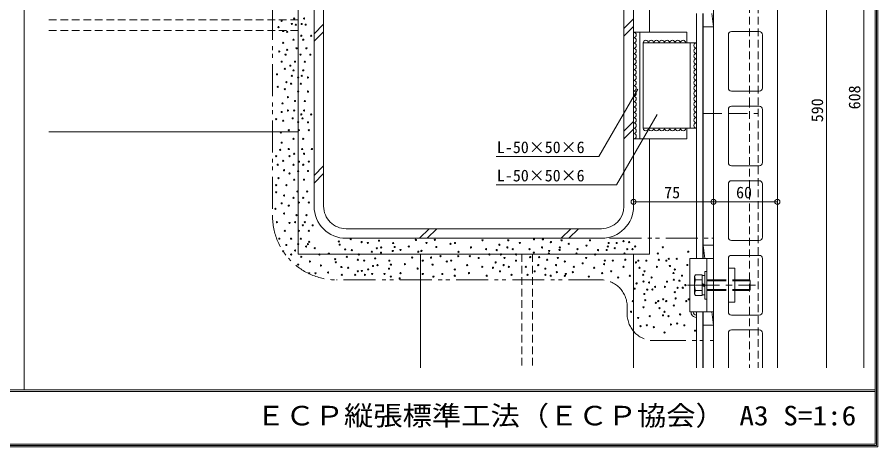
# Model space of a CAD drawing. Units: millimetres at full size, sheet at 1:6; details may follow other scales. Extents: x -1215 to 1203, y -852 to 852.
# Drawn here: x 395 to 1203, y -852 to -449 of the extents above; entities that cross this region are included whole.
import ezdxf
from ezdxf.enums import TextEntityAlignment as Align

# ---------------------------------------------------------------- set-up
doc = ezdxf.new("R2010")
doc.units = ezdxf.units.MM
doc.header["$LTSCALE"] = 6
doc.header["$PDMODE"] = 32
doc.header["$PDSIZE"] = 4.8
for name, pattern in [('CHAIN1', [8, 5, -1, 1, -1]), ('DASHED1', [1.8, 1.2, -0.6]), ('DASHED3', [4, 3, -1]), ('DOUBLE_CHAIN1', [8.8, 5, -1, 0.6, -0.6, 0.6, -1])]:
    doc.linetypes.add(name, pattern=pattern)
for name, color, linetype, lineweight in [('0-0_WAKU', 7, 'Continuous', 5), ('0-1_AL', 5, 'Continuous', 5), ('0-2_SUNPO', 7, 'Continuous', 5), ('0-3_STEEL', 6, 'Continuous', 5), ('0-4_KANAMONO', 6, 'Continuous', 5), ('0-5_FUKUSIZA', 3, 'Continuous', 5), ('0-6_HIFUKU', 4, 'Continuous', 5), ('0-7_KUTAI', 4, 'Continuous', 5)]:
    doc.layers.add(name, color=color, linetype=linetype, lineweight=lineweight)
doc.styles.add('ＭＳ ゴシック', font='')
doc.styles.get('ＭＳ ゴシック').set_extended_font_data('MS Gothic')

msp = doc.modelspace()

# ---------------------------------------------------------------- linework, layer by layer
at = {"layer": '0-0_WAKU'}
for p, q in [((401.981, 850), (401.981, -799)), ((1200.981, 850), (1200.981, -850)), ((1202.188, 851.207), (1202.188, -851.207)), ((1203.395, 852.414), (1203.395, -852.414)), ((-1213.019, -799), (1200.981, -799)), ((-1213.019, -800.7), (1200.981, -800.7)), ((-1215.433, -852.414), (1203.395, -852.414)), ((1202.188, -851.207), (-1214.226, -851.207)), ((1200.981, -850), (-1213.019, -850))]:
    msp.add_line(p, q, dxfattribs=at)
at = {"layer": '0-1_AL'}
for p, q in [((1109.079, -241.919), (1109.079, -778.369)), ((1049.079, -292.798), (1049.079, -778.369)), ((1063.079, -465.798), (1063.079, -515.798)), ((1092.079, -462.798), (1066.079, -462.798)), ((1095.079, -465.798), (1095.079, -515.798)), ((1092.079, -518.798), (1066.079, -518.798)), ((1092.079, -532.798), (1066.079, -532.798)), ((1063.079, -535.798), (1063.079, -585.798)), ((1095.079, -535.798), (1095.079, -585.798)), ((1092.079, -588.797), (1066.079, -588.797)), ((1063.079, -605.798), (1063.079, -655.798)), ((1092.079, -602.798), (1066.079, -602.798)), ((1095.079, -605.798), (1095.079, -655.798)), ((1092.079, -658.798), (1066.079, -658.798)), ((1063.079, -675.798), (1063.079, -725.798)), ((1092.079, -672.798), (1066.079, -672.798)), ((1095.079, -675.798), (1095.079, -725.798)), ((1092.079, -728.798), (1066.079, -728.798)), ((1092.079, -742.798), (1066.079, -742.798)), ((1063.079, -745.798), (1063.079, -778.369)), ((1095.079, -745.798), (1095.079, -778.369))]:
    msp.add_line(p, q, dxfattribs=at)
for centre, start, end in [((1066.079, -465.798), 89.99994, 179.99994), ((1092.079, -465.798), 359.99997, 89.99997), ((1066.079, -515.798), 179.99994, 269.99994), ((1092.079, -515.798), 269.99992, 359.99997), ((1066.079, -535.798), 89.99994, 179.99994), ((1092.079, -535.798), 359.99997, 89.99997), ((1066.079, -585.798), 179.99994, 269.99994), ((1092.079, -585.798), 269.99992, 359.99997), ((1066.079, -605.798), 89.99994, 179.99994), ((1092.079, -605.798), 359.99997, 89.99997), ((1066.079, -655.798), 179.99994, 269.99994), ((1092.079, -655.798), 269.99992, 359.99997), ((1066.079, -675.798), 89.99994, 179.99994), ((1092.079, -675.798), 359.99997, 89.99997), ((1066.079, -725.798), 179.99994, 269.99994), ((1092.079, -725.798), 269.99992, 359.99997), ((1066.079, -745.798), 89.99994, 179.99994), ((1092.079, -745.798), 359.99997, 89.99997)]:
    msp.add_arc(centre, 3, start, end, dxfattribs=at)
at = {"layer": '0-2_SUNPO'}
for p, q in [((1190.308, -778.369), (1190.308, -221.798)), ((1155.308, -778.369), (1155.308, -239.798)), ((978.084, -516.789), (941.499, -580.157)), ((996.11, -540.583), (957.931, -606.71)), ((941.499, -580.157), (845.134, -580.157)), ((957.931, -606.71), (845.134, -606.71)), ((974.08, -622.6), (1049.079, -622.6)), ((1049.079, -622.6), (1109.079, -622.6))]:
    msp.add_line(p, q, dxfattribs=at)
for p in [(974.08, -622.6), (1049.079, -622.6), (1109.079, -622.6)]:
    msp.add_point(p, dxfattribs=at)
at = {"layer": '0-3_STEEL', "linetype": 'DASHED1'}
for p, q in [((1083.08, -297.797), (1083.08, -526.798)), ((1083.08, -526.798), (1083.08, -778.369))]:
    msp.add_line(p, q, dxfattribs=at)
at = {"layer": '0-3_STEEL'}
for p, q in [((1033.079, -445.79), (1033.079, -675.798)), ((1033.079, -725.799), (1033.079, -778.369)), ((1039.079, -725.799), (1039.079, -778.369))]:
    msp.add_line(p, q, dxfattribs=at)
at = {"layer": '0-4_KANAMONO', "linetype": 'DASHED1'}
msp.add_line((1091.078, -254.648), (1091.078, -778.369), dxfattribs=at)
at = {"layer": '0-4_KANAMONO'}
for p, q in [((1039.078, -675.798), (1039.078, -445.79)), ((1039.478, -675.798), (1039.478, -445.79)), ((1026.925, -725.799), (1026.925, -675.798)), ((1026.925, -675.798), (1049.077, -675.798)), ((1042.927, -725.799), (1042.927, -675.798)), ((1049.077, -725.799), (1049.077, -675.798)), ((1063.078, -684.797), (1069.078, -684.797)), ((1063.078, -716.797), (1063.078, -684.797)), ((1069.078, -716.797), (1069.078, -684.797)), ((1031.425, -692.547), (1032.328, -690.981)), ((1031.425, -692.547), (1031.425, -709.047)), ((1032.25, -695.892), (1031.425, -692.547)), ((1032.331, -690.984), (1038.427, -690.984)), ((1038.427, -690.984), (1038.427, -710.613)), ((1038.427, -691.599), (1040.926, -691.599)), ((1040.926, -687.797), (1040.926, -713.797)), ((1040.926, -687.797), (1042.927, -687.797)), ((1042.927, -690.297), (1042.927, -711.297)), ((1032.253, -695.892), (1038.427, -695.892)), ((1038.427, -699.354), (1040.926, -700.797)), ((1038.427, -700.797), (1040.926, -702.24)), ((1069.078, -695.799), (1082.848, -695.799)), ((1069.078, -696.798), (1083.427, -696.798)), ((1083.427, -696.798), (1082.848, -695.799)), ((1032.253, -705.705), (1038.427, -705.705)), ((1032.331, -710.613), (1038.427, -710.613)), ((1038.427, -709.998), (1040.926, -709.998)), ((1069.078, -704.799), (1083.427, -704.799)), ((1069.078, -705.798), (1082.848, -705.798)), ((1040.926, -713.797), (1042.927, -713.797)), ((1063.078, -716.797), (1069.078, -716.797)), ((1026.925, -725.799), (1049.077, -725.799)), ((1039.078, -778.369), (1039.078, -725.799)), ((1039.478, -778.369), (1039.478, -725.799))]:
    msp.add_line(p, q, dxfattribs=at)
at = {"layer": '0-4_KANAMONO', "linetype": 'DASHED3'}
for p, q in [((1039.078, -539.796), (1091.078, -539.799)), ((1042.927, -695.796), (1069.078, -695.796)), ((1042.927, -696.798), (1069.078, -696.798)), ((1042.927, -704.796), (1069.078, -704.796)), ((1042.927, -705.798), (1069.078, -705.798))]:
    msp.add_line(p, q, dxfattribs=at)
at = {"layer": '0-4_KANAMONO', "color": 7, "linetype": 'CHAIN1'}
msp.add_line((1024.724, -700.798), (1088.483, -700.798), dxfattribs=at)
at = {"layer": '0-4_KANAMONO'}
for points in [[(1083.427, -696.798), (1083.427, -704.799), (1082.848, -705.798)], [(1032.25, -705.705), (1031.425, -709.047), (1032.328, -710.613)]]:
    msp.add_lwpolyline(points, dxfattribs=at)
msp.add_arc((1046.425, -700.797), 15, 160.90317, 199.09695, dxfattribs=at)
at = {"layer": '0-5_FUKUSIZA'}
for points in [[(1039.48, -458.292), (1049.08, -458.292), (1047.48, -445.792)], [(1041.08, -675.796), (1039.48, -663.296), (1049.079, -663.296)], [(1039.48, -738.297), (1049.08, -738.297), (1047.48, -725.797)]]:
    msp.add_lwpolyline(points, dxfattribs=at)
for centre, radius, start, end in [((974.08, -466.007), 2.5, 270, 90), ((974.08, -471.007), 2.5, 270, 90), ((974.08, -476.007), 2.5, 270, 90), ((985.58, -473.507), 2.5, 0, 179.99998), ((990.58, -473.507), 2.5, 0, 179.99998), ((995.58, -473.507), 2.5, 0, 179.99998), ((1000.58, -473.507), 2.5, 0, 179.99998), ((1005.58, -473.507), 2.5, 0, 179.99998), ((1010.58, -473.507), 2.5, 0, 179.99998), ((1015.58, -473.507), 2.5, 0, 179.99998), ((1020.58, -473.507), 2.5, 0, 179.99998), ((1033.08, -476.007), 2.5, 89.99998, 269.99998), ((974.08, -481.007), 2.5, 270, 90), ((974.08, -486.007), 2.5, 270, 90), ((1033.08, -481.007), 2.5, 89.99998, 269.99998), ((1033.08, -486.007), 2.5, 89.99998, 269.99998), ((974.08, -491.007), 2.5, 270, 90), ((1033.08, -491.007), 2.5, 89.99998, 269.99998), ((974.08, -496.007), 2.5, 270, 90), ((974.08, -501.007), 2.5, 270, 90), ((1033.08, -496.007), 2.5, 89.99998, 269.99998), ((1033.08, -501.007), 2.5, 89.99998, 269.99998), ((974.08, -506.007), 2.5, 270, 90), ((974.08, -511.007), 2.5, 270, 90), ((1033.08, -506.007), 2.5, 89.99998, 269.99998), ((1033.08, -511.007), 2.5, 89.99998, 269.99998), ((974.08, -516.007), 2.5, 270, 90), ((1033.08, -516.007), 2.5, 89.99998, 269.99998), ((974.08, -521.007), 2.5, 270, 90), ((974.08, -526.007), 2.5, 270, 90), ((1033.08, -521.007), 2.5, 89.99998, 269.99998), ((1033.08, -526.007), 2.5, 89.99998, 269.99998), ((974.08, -531.007), 2.5, 270, 90), ((1033.08, -531.007), 2.5, 89.99998, 269.99998), ((974.08, -536.007), 2.5, 270, 90), ((974.08, -541.007), 2.5, 270, 90), ((1033.08, -536.007), 2.5, 89.99998, 269.99998), ((1033.08, -541.007), 2.5, 89.99998, 269.99998), ((974.08, -546.007), 2.5, 270, 90), ((974.08, -551.007), 2.5, 270, 90), ((1033.08, -546.007), 2.5, 89.99998, 269.99998), ((1033.08, -551.007), 2.5, 89.99998, 269.99998), ((974.08, -556.007), 2.5, 270, 90), ((985.58, -553.507), 2.5, 179.99998, 359.99998), ((990.58, -553.507), 2.5, 179.99998, 359.99998), ((995.58, -553.507), 2.5, 179.99998, 359.99998), ((1000.58, -553.507), 2.5, 179.99998, 359.99998), ((1005.58, -553.507), 2.5, 179.99998, 359.99998), ((1010.58, -553.507), 2.5, 179.99998, 359.99998), ((1015.58, -553.507), 2.5, 179.99998, 359.99998), ((1020.58, -553.507), 2.5, 179.99998, 359.99998), ((974.08, -561.007), 2.5, 270, 90), ((1033.092, -725.811), 5.154, 179.76944, 269.76945), ((1033.092, -725.811), 3, 179.76944, 269.76945)]:
    msp.add_arc(centre, radius, start, end, dxfattribs=at)
at = {"layer": '0-6_HIFUKU', "linetype": 'DOUBLE_CHAIN1'}
for p, q in [((635.084, -387.798), (635.084, -635.798)), ((951.58, -656.797), (1049.079, -656.797)), ((943.08, -695.798), (695.084, -695.798)), ((968.08, -720.798), (968.08, -727.797)), ((993.08, -752.797), (1049.079, -752.797))]:
    msp.add_line(p, q, dxfattribs=at)
at = {"layer": '0-6_HIFUKU'}
for centre in [(643.654, -452.718), (655.464, -450.503), (664.679, -450.503), (640.702, -458.623), (653.25, -455.67), (656.941, -456.408), (662.464, -455.67), (666.155, -456.408), (645.131, -462.313), (648.821, -463.051), (662.107, -466.742), (671.322, -466.742), (645.131, -473.385), (654.726, -470.432), (663.941, -470.432), (641.44, -481.504), (647.345, -484.457), (648.821, -480.028), (657.679, -478.552), (661.369, -484.457), (666.893, -478.552), (670.584, -484.457), (643.654, -491.1), (656.203, -491.1), (665.417, -491.1), (646.607, -497.743), (651.774, -494.79), (654.726, -499.219), (663.941, -499.219), (639.226, -502.91), (653.25, -504.386), (659.155, -505.862), (662.464, -504.386), (668.369, -505.862), (639.964, -514.72), (646.607, -516.934), (648.083, -510.291), (652.512, -511.767), (661.726, -511.767), (649.559, -524.315), (659.155, -519.149), (668.369, -519.149), (644.393, -530.22), (656.203, -528.006), (665.417, -528.006), (643.654, -538.34), (649.559, -536.863), (655.464, -536.863), (662.107, -540.554), (664.679, -536.863), (671.322, -540.554), (638.488, -544.983), (645.131, -546.459), (653.988, -544.245), (659.155, -547.935), (663.203, -544.245), (668.369, -547.935), (642.916, -557.531), (650.298, -555.316), (659.893, -555.316), (669.107, -555.316), (654.726, -563.436), (663.941, -563.436), (642.178, -573.77), (643.654, -567.126), (650.298, -573.031), (662.846, -573.031), (672.06, -573.031), (638.488, -579.675), (651.036, -579.674), (655.464, -577.46), (664.679, -577.46), (639.964, -587.794), (645.131, -584.103), (654.726, -587.794), (659.893, -584.841), (663.941, -587.794), (669.107, -584.841), (645.869, -592.961), (651.036, -595.913), (659.155, -593.699), (668.369, -593.699), (640.702, -600.342), (655.464, -601.818), (664.679, -601.818), (638.488, -606.985), (638.488, -613.628), (648.083, -606.985), (658.417, -612.89), (667.631, -612.89), (645.869, -616.581), (654.726, -618.795), (663.941, -618.795), (637.749, -629.129), (643.654, -623.962), (650.298, -626.176), (659.893, -623.224), (669.107, -623.224), (645.869, -633.557), (657.679, -635.034), (666.893, -635.034), (639.226, -641.677), (651.036, -642.415), (656.203, -641.677), (663.584, -644.629), (665.417, -641.677), (672.798, -644.629), (646.607, -649.796), (659.893, -649.796), (669.107, -649.796), (641.44, -657.177), (648.083, -663.082), (652.512, -657.177), (659.155, -662.344), (661.726, -657.177), (668.369, -662.344), (669.489, -660.13), (697.386, -659.786), (698.125, -662.739), (708.458, -657.572), (718.772, -660.332), (724.612, -661.167), (735.031, -659.048), (748.317, -661.263), (769.722, -658.31), (779.674, -661.167), (787.437, -658.31), (802.2, -662.001), (806.371, -661.167), (832.234, -658.664), (848.085, -662.835), (856.428, -658.664), (867.273, -661.167), (880.622, -657.829), (888.965, -657.829), (896.473, -660.332), (906.484, -658.664), (913.159, -662.001), (933.182, -658.664), (950.701, -661.167), (958.21, -661.167), (964.681, -659.394), (969.89, -660.332), (645.131, -668.987), (656.203, -668.249), (666.536, -664.558), (674.656, -666.035), (687.942, -671.202), (703.291, -667.168), (709.595, -667.841), (728.388, -669.382), (732.955, -666.172), (736.923, -670.24), (737.126, -665.338), (747.972, -668.675), (749.793, -664.953), (755.278, -667.737), (762.989, -664.504), (771.963, -669.406), (774.889, -668.644), (788.914, -664.953), (809.708, -669.509), (821.388, -665.338), (835.571, -667.006), (845.582, -667.841), (855.594, -665.338), (860.599, -667.006), (876.45, -667.006), (880.419, -670.24), (888.13, -665.338), (894.602, -671.074), (894.805, -668.675), (904.613, -667.737), (904.816, -665.338), (920.465, -671.074), (921.502, -667.006), (929.844, -663.669), (940.69, -667.841), (948.83, -667.737), (949.867, -664.504), (956.339, -666.069), (965.516, -671.074), (968.221, -667.006), (973.024, -666.903), (975.527, -664.4), (996.908, -671.074), (1001.543, -665.223), (1025.427, -669.395), (652.512, -671.94), (662.107, -674.154), (670.227, -678.583), (679.084, -671.94), (693.847, -676.368), (694.585, -679.321), (704.918, -674.154), (715.232, -676.914), (716.066, -671.909), (721.072, -677.748), (731.491, -675.63), (744.777, -677.845), (766.183, -674.892), (776.134, -677.748), (783.898, -674.892), (792.82, -673.577), (798.66, -678.583), (802.831, -677.748), (809.506, -673.577), (820.351, -673.577), (828.694, -675.246), (838.705, -671.909), (849.551, -671.909), (852.888, -675.246), (863.734, -671.909), (863.734, -677.748), (877.082, -674.411), (885.425, -674.411), (892.933, -676.914), (902.945, -675.246), (909.619, -678.583), (929.642, -675.246), (937.984, -671.909), (947.161, -677.748), (954.67, -677.748), (966.35, -676.914), (978.554, -677.748), (986.062, -677.748), (997.742, -676.914), (1004.88, -677.737), (1007.072, -676.069), (1014.581, -676.069), (659.155, -681.535), (680.561, -682.273), (699.752, -683.75), (706.055, -684.423), (724.848, -685.964), (729.415, -682.754), (733.586, -681.92), (744.432, -685.257), (746.253, -681.535), (759.449, -681.086), (771.349, -685.226), (785.374, -681.535), (806.169, -686.091), (817.848, -681.92), (832.031, -683.588), (842.042, -684.423), (844.545, -679.417), (852.054, -681.92), (857.059, -683.588), (872.911, -683.588), (884.591, -681.92), (891.265, -685.257), (901.276, -681.92), (917.962, -683.588), (926.305, -680.251), (937.15, -684.423), (946.327, -681.086), (964.681, -683.588), (976.361, -679.417), (979.698, -684.423), (996.074, -683.588), (1008.217, -682.743), (1012.913, -686.08), (1024.592, -681.909), (669.489, -689.655), (675.394, -689.655), (687.204, -688.916), (700.215, -691.097), (712.729, -691.097), (715.232, -687.76), (718.943, -687.44), (721.906, -691.097), (728.581, -690.263), (740.26, -690.263), (746.1, -692.766), (754.443, -694.434), (755.277, -689.428), (776.134, -690.263), (786.146, -692.766), (794.489, -690.263), (806.169, -691.931), (819.517, -689.428), (836.203, -691.931), (848.717, -687.76), (859.562, -691.097), (874.579, -691.097), (881.253, -687.76), (891.265, -691.097), (896.271, -691.931), (902.11, -688.594), (909.619, -691.931), (910.453, -690.263), (917.127, -688.594), (932.145, -692.766), (944.659, -689.428), (953.002, -687.76), (959.676, -693.6), (970.521, -691.931), (983.036, -691.097), (984.394, -687.76), (991.068, -693.6), (1011.554, -689.417), (1019.587, -691.92), (976.932, -699.126), (983.404, -697.354), (988.612, -698.291), (994.25, -702.359), (1003.58, -702.348), (1005.451, -697.446), (1011.923, -695.674), (1015.463, -703.286), (1017.131, -696.612), (1020.266, -703.182), (1022.768, -700.68), (975.061, -704.028), (984.238, -709.033), (986.944, -704.966), (991.747, -704.862), (1012.757, -707.354), (973.393, -715.708), (985.073, -714.873), (995.084, -717.376), (997.276, -715.708), (1001.911, -714.028), (1004.785, -715.708), (1013.591, -713.194), (1023.603, -715.697), (1025.795, -714.028), (971.724, -725.719), (983.404, -721.548), (998.421, -722.382), (1003.116, -725.719), (1011.923, -719.868), (978.398, -731.559), (989.244, -729.89), (1001.758, -729.056), (1006.917, -729.879), (1017.763, -728.211), (980.69, -739.296), (986.53, -738.462), (993.204, -740.131), (1009.209, -737.617), (1015.049, -736.782), (1021.723, -738.451), (1031.734, -743.457), (1003.216, -745.136)]:
    msp.add_circle(centre, 0.567, dxfattribs=at)
at = {"layer": '0-6_HIFUKU', "linetype": 'DOUBLE_CHAIN1'}
for centre, radius, start, end in [((695.084, -635.798), 60, 180, 270), ((943.08, -720.798), 25, 0, 90), ((993.08, -727.797), 25, 180, 270)]:
    msp.add_arc(centre, radius, start, end, dxfattribs=at)
at = {"layer": '0-7_KUTAI', "color": 6}
for p, q in [((659.08, -341.797), (659.08, -671.797)), ((989.08, -341.797), (989.08, -463.507)), ((674.08, -386.796), (674.08, -626.797)), ((683.08, -386.796), (683.08, -626.797)), ((965.08, -386.796), (965.08, -626.797)), ((974.08, -386.998), (974.08, -626.797)), ((965.08, -460.012), (974.08, -451.012)), ((674.08, -464.884), (683.08, -455.884)), ((965.08, -467.083), (974.08, -458.083)), ((674.08, -471.955), (683.08, -462.955)), ((974.08, -463.507), (1024.08, -463.507)), ((980.08, -563.507), (980.08, -463.507)), ((1024.08, -473.507), (1024.08, -463.507)), ((983.08, -473.507), (983.08, -553.507)), ((983.08, -473.507), (1033.08, -473.507)), ((1027.08, -473.507), (1027.08, -553.507)), ((965.08, -556.309), (974.08, -547.309)), ((659.08, -556.797), (425.101, -556.797)), ((965.08, -563.38), (974.08, -554.38)), ((983.08, -553.507), (1033.08, -553.507)), ((989.08, -563.507), (989.08, -671.797)), ((674.08, -597.945), (683.08, -588.945)), ((674.08, -605.016), (683.08, -596.016)), ((704.08, -647.796), (944.08, -647.796)), ((773.167, -656.797), (782.167, -647.796)), ((780.238, -656.797), (789.238, -647.796)), ((906.229, -656.797), (915.229, -647.796)), ((913.3, -656.797), (922.3, -647.796)), ((704.08, -656.797), (944.08, -656.797)), ((659.08, -671.797), (989.08, -671.797)), ((774.08, -671.797), (774.08, -778.369)), ((974.08, -778.369), (974.08, -671.797))]:
    msp.add_line(p, q, dxfattribs=at)
at = {"layer": '0-7_KUTAI', "color": 6, "linetype": 'DASHED1'}
for p, q in [((659.08, -451.797), (425.101, -451.797)), ((659.08, -461.797), (425.101, -461.797)), ((869.08, -671.797), (869.08, -778.369)), ((879.08, -671.797), (879.08, -778.369))]:
    msp.add_line(p, q, dxfattribs=at)
at = {"layer": '0-7_KUTAI', "color": 6}
msp.add_lwpolyline([(974.08, -563.507), (1024.08, -563.507), (1024.08, -553.507)], dxfattribs=at)
for centre, radius, start, end in [((704.08, -626.797), 30, 179.99998, 269.99998), ((704.08, -626.797), 21, 179.99998, 269.99998), ((944.08, -626.797), 30, 270, 0), ((944.08, -626.797), 21, 270, 0)]:
    msp.add_arc(centre, radius, start, end, dxfattribs=at)

# ---------------------------------------------------------------- texts
at = {"layer": '0-0_WAKU', "style": 'ＭＳ ゴシック', "width": 1.1}
msp.add_text('ＥＣＰ縦張標準工法（ＥＣＰ協会） A3 S=1:6', height=18.33, dxfattribs=at).set_placement((619.691, -837.85), align=Align.BOTTOM_LEFT)
at = {"layer": '0-2_SUNPO', "style": 'ＭＳ ゴシック'}
for s, p in [('608', (1190.308, -535.798)), ('590', (1155.308, -547.923))]:
    msp.add_text(s, height=11, rotation=90, dxfattribs=at).set_placement(p, align=Align.BOTTOM_LEFT)
for s, p in [('L-50×50×6', (845.771, -580.157)), ('L-50×50×6', (845.771, -606.71)), ('75', (1002.83, -622.6)), ('60', (1070.329, -622.6))]:
    msp.add_text(s, height=11, dxfattribs=at).set_placement(p, align=Align.BOTTOM_LEFT)

doc.saveas('drawing.dxf')
